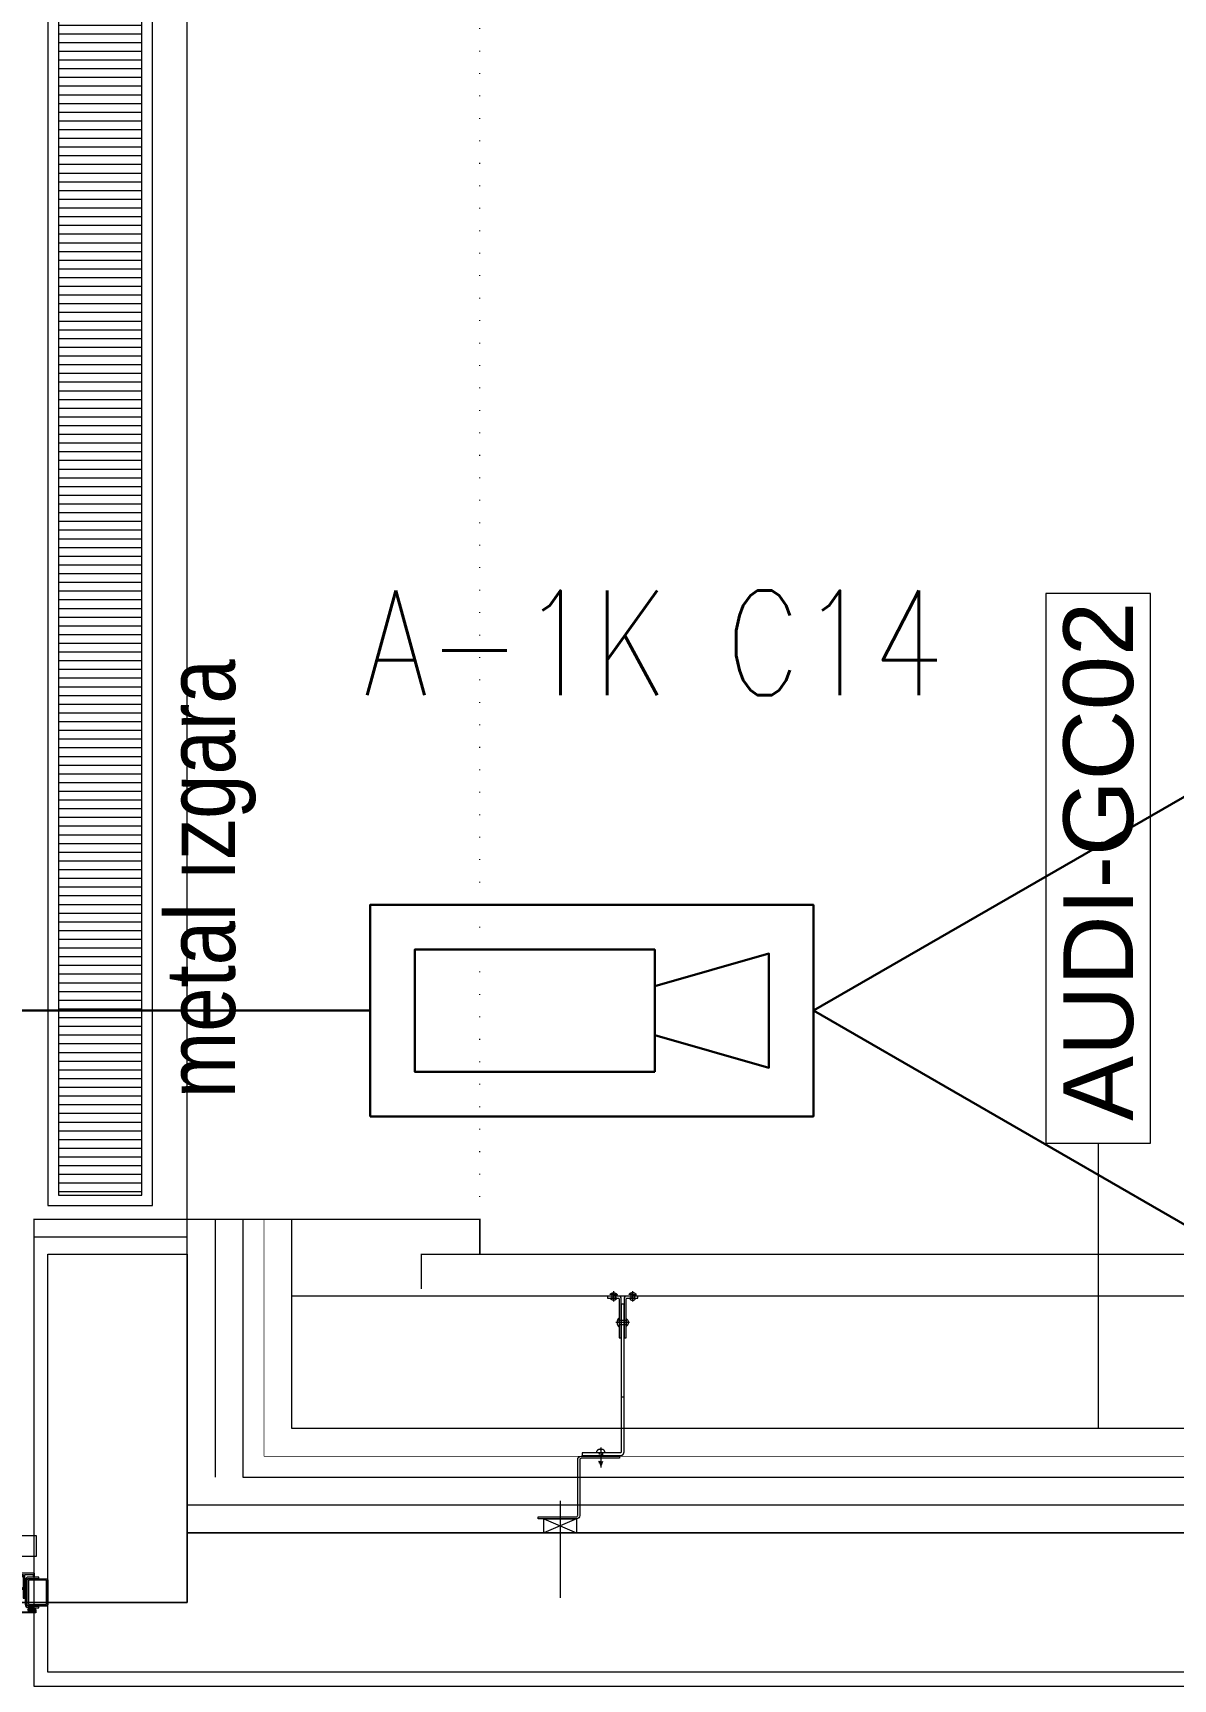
# Model space of a CAD drawing. Extents: x -2050 to 29725, y -1777 to 6820.
# Drawn here: x 2200.3 to 2364, y 2804 to 3040.3 of the extents above; entities that cross this region are included whole.
import ezdxf
from ezdxf.enums import TextEntityAlignment as Align

# ---------------------------------------------------------------- set-up
doc = ezdxf.new("R2010")
doc.units = 0
doc.header["$LTSCALE"] = 25
doc.header["$MEASUREMENT"] = 0
doc.linetypes.add('DOT2', pattern=[0.125, 0, -0.125])
doc.linetypes.add('HIDDEN', pattern=[0.375, 0.25, -0.125])
doc.layers.get('0').update_dxf_attribs({"color": 9, "lineweight": 9})
for name, color, linetype, lineweight in [('00', 9, 'Continuous', 9), ('06D', 9, 'Continuous', 9), ('10', 9, 'Continuous', 9), ('14', 9, 'Continuous', 9), ('20', 9, 'DOT2', 9), ('21', 9, 'Continuous', 9), ('22', 8, 'Continuous', 9), ('33', 9, 'BATTING', 9), ('40B', 9, 'Continuous', 9), ('DATA TAVAN', 160, 'Continuous', 30), ('E-DAHİLİ KAMERA', 7, 'Continuous', 30), ('E-HARİCİ KAMERA', 7, 'Continuous', 30), ('E-YAZI', 7, 'Continuous', 30)]:
    doc.layers.add(name, color=color, linetype=linetype, lineweight=lineweight)
doc.styles.add('Arial', font='arial.ttf', dxfattribs={"height": 2.5})
doc.styles.add('E-YAZI', font='txttw.shx')
doc.styles.add('MuuM_TEXT-STANDART', font='ARIALN.TTF')
doc.linetypes.add('BATTING', pattern='A,0.0001,-0.1,[134,ltypeshp.shx,S=0.1,R=0,X=-0.1,Y=0],-0.2,[134,ltypeshp.shx,S=0.1,R=180,X=0.1,Y=0],-0.1', length=0.4001)

# ---------------------------------------------------------------- blocks, each defined once
blk = doc.blocks.new('p-ızgara 1')
h = blk.add_hatch()
h.set_pattern_fill('ANSI31', color=256, scale=10, angle=225, style=0)
h.set_pattern_definition([(270, (-1308.5183, 1064.6868), (1.25, -4e-16), [])])
h.paths.add_polyline_path([(1.5, 13.5), (1.5, 1.5), (394.5, 1.5), (394.5, 13.5)])
for points in [[(0, 15), (0, 0), (396, 0), (396, 15)], [(1.5, 13.5), (1.5, 1.5), (394.5, 1.5), (394.5, 13.5)]]:
    blk.add_lwpolyline(points, close=True)
blk = doc.blocks.new('0_wallno')
blk.add_lwpolyline([(-7.84, 1.5), (7.942, 1.5), (7.942, -1.5), (-7.84, -1.5)], close=True)
blk.add_lwpolyline([(7.942, 0), (16.132, 0)])
at = {"style": 'Arial'}
blk.add_attdef('GENISLIK', text='', height=2, dxfattribs=at).set_placement((8.442, 0), align=Align.BOTTOM_LEFT)
blk.add_attdef('DUVARNO', text='', height=2, dxfattribs=at).set_placement((0, 0), align=Align.MIDDLE_CENTER)
blk.add_attdef('YUKSEKLIK', text='', height=2, dxfattribs=at).set_placement((8.442, -0.5), align=Align.TOP_LEFT)
blk = doc.blocks.new('AST55M13', base_point=(-120.6, -64.2))
at = {"linetype": 'Continuous'}
for points in [[(-120.6, -63.9), (-120.6, -24.599998), (-120.6, 14.700005, -0.414209), (-120.3, 15), (-115.899996, 15, -0.41421), (-115.6, 14.7), (-115.6, 12.699992, -0.41421), (-116.3, 12, -0.414214), (-116.6, 12.3), (-116.6, 13.1, 0.414214), (-117.1, 13.6), (-118.5, 13.6, 0.414214), (-119, 13.1), (-119, 6.399992, 0.414209), (-118.5, 5.9), (-117.099986, 5.9, 0.414205), (-116.6, 6.4), (-116.6, 7.20001, -0.414204), (-116.3, 7.5, -0.414214), (-115.6, 6.8), (-115.6, 3.7, -0.414214), (-116.1, 3.2), (-116.3, 3.2, -0.414214), (-116.6, 3.5), (-116.6, 4.2, 0.414214), (-116.9, 4.5), (-119, 4.5), (-119, -8.961104, 0.425432), (-117.96186, -9.960376), (-105.788552, -9.511013, 0.403077), (-105.5, -9.211232), (-105.5, -8, -0.414214), (-104.3, -6.8), (-103.392821, -6.8, -0.372826), (-102.403076, -7.657148, -0.456845), (-102.7, -8), (-104, -8, 0.414214), (-104.3, -8.3), (-104.3, -9.700012, 0.414202), (-104, -10), (-100.946604, -10), (-98.338437, -9.302068, -0.70008), (-97.584089, -10.379782), (-97.709916, -10.559482), (-99.43897, -12.27067, -0.607471), (-100.039661, -12.112259, 0.283637), (-100.258255, -11.885421), (-102.095283, -11.393179, 1.229391), (-102.4, -11.895399), (-102.4, -16.105016, 0.585524), (-101.943697, -16.361081), (-100.001669, -15.175658, -0.713652), (-99.56466, -15.537556), (-100.36784, -17.668029, -0.16709), (-100.492251, -17.818266), (-102.4, -18.982765), (-102.4, -30.217235), (-100.492251, -31.381734, -0.16709), (-100.36784, -31.531971), (-99.564658, -33.662449, -0.713657), (-100.001677, -34.024337), (-101.943707, -32.838913, 0.585511), (-102.4, -33.094985), (-102.4, -37.304601, 1.229391), (-102.095283, -37.806821), (-100.258255, -37.314579, 0.283637), (-100.039661, -37.087741, -0.607471), (-99.43897, -36.92933), (-97.709916, -38.640518), (-97.584089, -38.820218, -0.700084), (-98.338445, -39.89793), (-100.946604, -39.2), (-104.000005, -39.2, 0.414209), (-104.3, -39.5), (-104.3, -40.900004, 0.41421), (-104, -41.2), (-102.699997, -41.2, -0.456841), (-102.403076, -41.542851, -0.372826), (-103.39282, -42.4), (-104.3, -42.4, -0.414214), (-105.5, -41.2), (-105.5, -39.988768, 0.403083), (-105.788558, -39.688986), (-117.96186, -39.239624, 0.425432), (-119, -40.238896), (-119, -53.7), (-116.9, -53.7, 0.414214), (-116.6, -53.4), (-116.6, -52.69999, -0.414204), (-116.3, -52.4), (-116.09999, -52.4, -0.414208), (-115.6, -52.9), (-115.6, -56.000007, -0.414213), (-116.300007, -56.7, -0.414207), (-116.6, -56.4), (-116.6, -55.599986, 0.414205), (-117.1, -55.1), (-118.500008, -55.1, 0.414209), (-119, -55.6), (-119, -62.3, 0.414214), (-118.5, -62.8), (-117.1, -62.8, 0.414214), (-116.6, -62.3), (-116.6, -61.499993, -0.414207), (-116.3, -61.2, -0.414214), (-115.6, -61.9), (-115.6, -63.900008, -0.414206), (-115.9, -64.2), (-120.300006, -64.2, -0.414208), (-120.6, -63.9)], [(-99.249717, -12.903653), (-90.785616, -12.903653, 0.131652), (-90.285616, -12.769679), (-88.422218, -11.693846, -0.131652), (-88.272218, -11.653653), (-88.017666, -11.653653, -0.414214), (-87.717666, -11.953653), (-87.717666, -15.553653, -0.414214), (-88.017666, -15.853653), (-88.272218, -15.853653, -0.131646), (-88.422211, -15.813465), (-90.285616, -14.737628, 0.131652), (-90.785616, -14.603653), (-99.249717, -14.603653, 0.131652), (-99.749717, -14.737628), (-101.613115, -15.813461, -0.131646), (-101.763107, -15.853653), (-102.017666, -15.853653, -0.414205), (-102.317666, -15.553662), (-102.317666, -11.953653, -0.414205), (-102.017675, -11.653653), (-101.763115, -11.653653, -0.131652), (-101.613115, -11.693846), (-99.749717, -12.769679, 0.131652), (-99.249717, -12.903653)], [(-85.3, -10), (-81.1, -10), (-76.9, -10), (-76.6, -10.3), (-76.3, -10), (-67.9, -10, 0.414205), (-67.6, -9.700009), (-67.6, -8.491608, -0.365977), (-67.35, -8.195804, 0.365977), (-67.1, -7.9), (-67.1, -6.8, 0.414195), (-67.399981, -6.5), (-68.3, -6.5, 0.36597), (-68.595803, -6.749993, -0.366034), (-68.89166, -7), (-69.3, -7, -0.414202), (-69.6, -6.700012), (-69.6, -6.5, -0.414214), (-68.1, -5), (-65.9, -5, -0.414207), (-65.6, -5.299994), (-65.6, -43.9, -0.414201), (-65.899987, -44.2), (-68.1, -44.2, -0.414214), (-69.6, -42.7), (-69.6, -42.5, -0.414207), (-69.300007, -42.2), (-68.891668, -42.2, -0.366034), (-68.595804, -42.45, 0.365977), (-68.3, -42.7), (-67.4, -42.7, 0.414206), (-67.1, -42.400008), (-67.1, -41.3, 0.365977), (-67.35, -41.004196, -0.365977), (-67.6, -40.708392), (-67.6, -39.5, 0.4142), (-67.899986, -39.2), (-76.3, -39.2), (-76.6, -38.9), (-76.9, -39.2), (-85.3, -39.2, 0.4142), (-85.6, -39.499986), (-85.6, -40.708392, -0.365977), (-85.85, -41.004196, 0.365977), (-86.1, -41.3), (-86.1, -42.4, 0.414199), (-85.800015, -42.7), (-84.9, -42.7, 0.365977), (-84.604196, -42.45, -0.366034), (-84.308332, -42.2), (-83.9, -42.2, -0.414214), (-83.6, -42.5), (-83.6, -42.7, -0.414214), (-85.1, -44.2), (-86.8, -44.2, -0.414214), (-87.6, -43.4), (-87.6, -42.7, 0.414205), (-87.899991, -42.4), (-88.10718, -42.4, -0.372825), (-89.096923, -41.542857, -0.45685), (-88.8, -41.2), (-87.9, -41.2, 0.414198), (-87.6, -40.900016), (-87.6, -39.5, 0.414214), (-87.9, -39.2), (-89.053396, -39.2), (-91.661555, -39.89793, -0.700084), (-92.415911, -38.820218), (-92.290084, -38.640518), (-90.56103, -36.92933, -0.607471), (-89.960339, -37.087741, 0.283637), (-89.741745, -37.314579), (-87.904717, -37.806821, 1.229391), (-87.6, -37.304601), (-87.6, -33.094984, 0.585516), (-88.056297, -32.838916), (-89.998323, -34.024337, -0.713656), (-90.435343, -33.66245), (-89.63216, -31.531971, -0.241095), (-89.507749, -31.381734), (-87.6, -30.217235), (-87.6, -18.982765), (-89.507749, -17.818266, -0.167084), (-89.632158, -17.668036), (-90.43534, -15.537556, -0.713656), (-89.998329, -15.17566), (-88.056303, -16.361081, 0.585518), (-87.6, -16.105021), (-87.6, -11.895399, 1.229391), (-87.904717, -11.393179), (-89.741745, -11.885421, 0.283637), (-89.960339, -12.112259, -0.607471), (-90.56103, -12.27067), (-92.290084, -10.559482), (-92.415911, -10.379782, -0.700084), (-91.661555, -9.30207), (-89.053396, -10), (-87.9, -10, 0.414206), (-87.6, -9.700008), (-87.6, -8.3, 0.414206), (-87.899992, -8), (-88.8, -8, -0.456844), (-89.096924, -7.657149, -0.372825), (-88.107186, -6.8), (-87.9, -6.8, 0.414214), (-87.6, -6.5), (-87.6, -5.800024, -0.414222), (-86.8, -5), (-85.1, -5, -0.414214), (-83.6, -6.5), (-83.6, -6.7, -0.414201), (-83.899987, -7), (-84.308332, -7, -0.366034), (-84.604196, -6.75, 0.365977), (-84.9, -6.5), (-85.8, -6.5, 0.414199), (-86.1, -6.799985), (-86.1, -7.9, 0.365977), (-85.85, -8.195804, -0.365977), (-85.6, -8.491608), (-85.6, -9.7, 0.414214), (-85.3, -10)], [(-99.249717, -36.296347), (-90.785616, -36.296347, -0.131652), (-90.285616, -36.430321), (-88.422218, -37.506154, 0.131643), (-88.272229, -37.546347), (-88.017666, -37.546347, 0.414214), (-87.717666, -37.246347), (-87.717666, -33.646347, 0.414214), (-88.017666, -33.346347), (-88.272218, -33.346347, 0.131652), (-88.422218, -33.386539), (-90.285616, -34.462372, -0.131652), (-90.785616, -34.596347), (-99.249717, -34.596347, -0.131652), (-99.749717, -34.462372), (-101.613115, -33.386539, 0.131652), (-101.763115, -33.346347), (-102.017666, -33.346347, 0.414205), (-102.317666, -33.646338), (-102.317666, -37.246347, 0.414205), (-102.017675, -37.546347), (-101.763115, -37.546347, 0.131649), (-101.613118, -37.506156), (-99.749717, -36.430321, -0.131652), (-99.249717, -36.296347)]]:
    blk.add_lwpolyline(points, format="xyb", close=True, dxfattribs=at)
for points in [[(-119, -24.6), (-119, -37.6), (-104.1, -37.6), (-104.1, -11.6), (-119, -11.6), (-119, -24.6)], [(-76.55, -11.6), (-85.9, -11.6), (-85.9, -37.6), (-67.2, -37.6), (-67.2, -11.6), (-76.55, -11.6)]]:
    blk.add_lwpolyline(points, close=True, dxfattribs=at)
blk = doc.blocks.new('p-kayar kapı tek kanat')
at = {"linetype": 'Continuous'}
for p, q in [((237.79, -11.24), (237.97, -11.06)), ((237.83, -10.98), (237.92, -10.89)), ((237.98, -11.03), (237.84, -10.89)), ((237.95, -11.22), (237.85, -11.12)), ((238.03, -11.21), (238.08, -11.15)), ((238.04, -10.99), (238.13, -10.89)), ((238.14, -10.99), (238.05, -10.89)), ((238.08, -11.14), (238.08, -11.14))]:
    blk.add_line(p, q, dxfattribs=at)
for points in [[(236.67, -9.37), (236.67, -6), (237.87, -6), (237.87, -6.27, 0.414213), (237.9, -6.3), (238.04, -6.3, 0.414213), (238.07, -6.27), (238.07, -5.83, 0.414213), (238.04, -5.8), (235.1, -5.8, 0.414213), (235.07, -5.83), (235.07, -5.97, 0.414213), (235.1, -6), (236.47, -6), (236.47, -9.37, 0.414213), (236.5, -9.4), (236.64, -9.4, 0.414213), (236.67, -9.37)], [(236.93, -10.27), (236.93, -6.85, -0.414214), (237.23, -6.55), (238.71, -6.55), (238.71, -6.35), (237.23, -6.35, 0.414214), (236.73, -6.85), (236.73, -10.27, 0.414214), (237.23, -10.77), (238.71, -10.77), (238.71, -10.57), (237.23, -10.57, -0.414214), (236.93, -10.27)], [(237.2, -6.61), (238.5, -6.61), (239.8, -6.61, -0.414213), (240, -6.81), (240, -10.31, -0.414213), (239.8, -10.51), (237.2, -10.51, -0.414213), (237, -10.31), (237, -6.81, -0.414213), (237.2, -6.61)], [(237.36, -10.6), (237.82, -10.58, -0.414214), (237.85, -10.61, -0.349575), (237.76, -10.67), (237.39, -10.7, 1.237561), (237.41, -10.89), (237.78, -10.89), (238.16, -10.9), (238.14, -10.99), (238.02, -10.99, 0.295285), (237.96, -11.08), (237.96, -11.14), (238.08, -11.14), (238.08, -11.19, -0.153771), (237.43, -11.19), (237.43, -11.14), (237.55, -11.14), (237.55, -11.08, 0.414213), (237.45, -10.98), (237.33, -10.98, -0.324726), (237.19, -10.88), (237.18, -10.78, -0.459445), (237.36, -10.6)], [(237.76, -10.98), (237.7, -10.98, 0.41421), (237.65, -11.03), (237.65, -11.09, 0.396815), (237.7, -11.14, 0.029546), (237.82, -11.14, 0.396815), (237.86, -11.09), (237.86, -11.03, 0.414206), (237.81, -10.98), (237.76, -10.98)]]:
    blk.add_lwpolyline(points, format="xyb", close=True, dxfattribs=at)
blk.add_lwpolyline([(238.5, -6.81), (237.2, -6.81), (237.2, -10.31), (239.8, -10.31), (239.8, -6.81), (238.5, -6.81)], close=True, dxfattribs=at)
at = {"layer": '20', "linetype": 'HIDDEN'}
blk.add_lwpolyline([(111.37, -3.4), (111.37, -0.4), (238.33, -0.4), (238.33, -3.4)], close=True, dxfattribs=at)
at = {"color": 4, "linetype": 'Continuous', "xscale": 0.1, "yscale": 0.1, "zscale": 0.1, "rotation": 90}
blk.add_blockref('AST55M13', (238.28, -11.5), dxfattribs=at)
blk = doc.blocks.new('p- alum kaplama profil')
at = {"lineweight": 13}
blk.add_lwpolyline([(7.12, 12.59), (7.12, 26.49)], dxfattribs=at)
at = {"lineweight": 5}
blk.add_lwpolyline([(9.44, 15.16), (4.79, 15.16), (4.79, 17.16), (9.44, 17.16)], close=True, dxfattribs=at)
for points in [[(4.79, 15.16), (9.44, 17.16)], [(9.44, 15.16), (4.79, 17.16)]]:
    blk.add_lwpolyline(points, dxfattribs=at)
at = {"lineweight": 18}
blk.add_lwpolyline([(4.09, 6.16), (-1.41, 6.16), (-1.41, 6.46), (4.09, 6.46, 0.414214), (4.29, 6.66), (4.29, 14.66, -0.414214), (4.79, 15.16), (10.29, 15.16), (10.29, 14.86), (4.79, 14.86, 0.414214), (4.59, 14.66), (4.59, 6.66, -0.414214)], format="xyb", close=True, dxfattribs=at)
blk.add_lwpolyline([(-2.06, 5.56), (-2.06, -2.34), (-2.06, -15.69), (-1.66, -15.69), (-1.66, -2.34), (-1.66, 5.56), (-1.66, 5.56), (-1.66, 5.57), (-1.66, 5.57), (-1.66, 5.58), (-1.66, 5.58), (-1.65, 5.59), (-1.65, 5.59), (-1.65, 5.59), (-1.65, 5.6), (-1.65, 5.6), (-1.64, 5.61), (-1.64, 5.61), (-1.64, 5.62), (-1.64, 5.62), (-1.63, 5.62), (-1.63, 5.63), (-1.63, 5.63), (-1.62, 5.63), (-1.62, 5.64), (-1.61, 5.64), (-1.61, 5.64), (-1.61, 5.64), (-1.6, 5.65), (-1.6, 5.65), (-1.59, 5.65), (-1.59, 5.65), (-1.58, 5.65), (-1.58, 5.65), (-1.57, 5.66), (-1.57, 5.66), (-1.56, 5.66), (-1.56, 5.66), (3.94, 5.66), (3.94, 6.06), (-1.56, 6.06), (-1.58, 6.06), (-1.61, 6.05), (-1.63, 6.05), (-1.66, 6.05), (-1.68, 6.04), (-1.7, 6.03), (-1.73, 6.03), (-1.75, 6.02), (-1.77, 6.01), (-1.79, 6), (-1.82, 5.99), (-1.84, 5.97), (-1.86, 5.96), (-1.88, 5.94), (-1.89, 5.93), (-1.91, 5.91), (-1.93, 5.89), (-1.95, 5.87), (-1.96, 5.85), (-1.97, 5.83), (-1.99, 5.81), (-2, 5.79), (-2.01, 5.77), (-2.02, 5.75), (-2.03, 5.72), (-2.04, 5.7), (-2.04, 5.68), (-2.05, 5.65), (-2.05, 5.63), (-2.06, 5.61), (-2.06, 5.58)], close=True)
blk.add_lwpolyline([(-1.66, -2.34), (-2.06, -2.34)])
for points in [[(-2.36, -10.84), (-2.36, -16.39), (-2.36, -16.39, -0.414214), (-2.51, -16.54), (-2.51, -16.54), (-4.06, -16.54), (-4.06, -16.84), (-2.51, -16.84), (-2.51, -16.84, 0.414214), (-2.06, -16.39), (-2.06, -10.84)], [(-1.36, -10.84), (-1.66, -10.84), (-1.66, -16.39, 0.414214), (-1.21, -16.84), (-1.21, -16.84), (0.34, -16.84), (0.34, -16.54), (-1.21, -16.54), (-1.21, -16.54, -0.414214), (-1.36, -16.39), (-1.36, -16.39)]]:
    blk.add_lwpolyline(points, format="xyb", close=True)
for points in [[(1.56, 7.05, -10), (1.02, 7.13, -10)], [(1.05, 6.91, -10), (1.29, 7.56, -10)], [(1.29, 4.93, -10), (1.29, 7.8, -10)], [(1.53, 6.82, -10), (1.29, 7.56, -10)], [(0.67, 5.66, -10), (1.91, 5.66, -10)], [(0.67, 5.66, -10), (0.67, 5.64, -10), (0.67, 5.62, -10), (0.67, 5.6, -10), (0.68, 5.58, -10), (0.68, 5.56, -10), (0.69, 5.54, -10), (0.69, 5.52, -10), (0.7, 5.5, -10), (0.7, 5.48, -10), (0.71, 5.46, -10), (0.72, 5.45, -10), (0.73, 5.43, -10), (0.74, 5.41, -10), (0.75, 5.4, -10), (0.76, 5.38, -10), (0.77, 5.36, -10), (0.79, 5.35, -10), (0.8, 5.33, -10), (0.81, 5.32, -10), (0.83, 5.31, -10), (0.84, 5.29, -10), (0.86, 5.28, -10), (0.87, 5.27, -10), (0.89, 5.26, -10), (0.91, 5.25, -10), (0.92, 5.24, -10), (0.94, 5.23, -10), (0.96, 5.22, -10), (0.98, 5.21, -10), (1, 5.21, -10), (1.02, 5.2, -10), (1.03, 5.2, -10)], [(0.96, 5.66, -10), (0.97, 5.66, -10), (0.97, 5.66, -10), (0.97, 5.66, -10), (0.98, 5.66, -10), (0.98, 5.66, -10), (0.99, 5.66, -10), (0.99, 5.66, -10), (1, 5.66, -10), (1, 5.67, -10), (1, 5.67, -10), (1.01, 5.67, -10), (1.01, 5.67, -10), (1.01, 5.67, -10), (1.02, 5.68, -10), (1.02, 5.68, -10), (1.02, 5.68, -10), (1.03, 5.69, -10), (1.03, 5.69, -10), (1.03, 5.69, -10), (1.04, 5.7, -10), (1.04, 5.7, -10), (1.04, 5.7, -10), (1.04, 5.71, -10), (1.04, 5.71, -10), (1.05, 5.72, -10), (1.05, 5.72, -10), (1.05, 5.72, -10), (1.05, 5.73, -10), (1.05, 5.73, -10), (1.05, 5.74, -10), (1.05, 5.74, -10), (1.05, 5.75, -10)], [(1.61, 6.87, -10), (0.98, 6.96, -10)], [(1.33, 5.85, -10), (0.98, 5.88, -10)], [(1.03, 5.2, -10), (1.04, 5.2, -10), (1.05, 5.19, -10), (1.05, 5.19, -10), (1.06, 5.19, -10), (1.06, 5.19, -10), (1.07, 5.19, -10), (1.07, 5.19, -10), (1.08, 5.19, -10), (1.08, 5.19, -10), (1.09, 5.19, -10), (1.09, 5.18, -10), (1.1, 5.18, -10), (1.1, 5.18, -10), (1.11, 5.18, -10), (1.11, 5.18, -10), (1.12, 5.18, -10), (1.12, 5.18, -10), (1.13, 5.18, -10), (1.13, 5.18, -10), (1.14, 5.18, -10), (1.15, 5.18, -10), (1.15, 5.18, -10), (1.16, 5.17, -10), (1.16, 5.17, -10), (1.17, 5.17, -10), (1.17, 5.17, -10), (1.18, 5.17, -10), (1.18, 5.17, -10), (1.19, 5.17, -10), (1.19, 5.17, -10), (1.2, 5.17, -10), (1.2, 5.17, -10)], [(1.05, 5.83, -10), (1.05, 6.01, -10)], [(1.05, 5.75, -10), (1.05, 5.83, -10)], [(1.2, 5.17, -10), (1.2, 5.2, -10)], [(1.38, 5.2, -10), (1.2, 5.2, -10)], [(1.29, 6.16, -10), (1.29, 6.26, -10)], [(1.38, 5.17, -10), (1.38, 5.2, -10)], [(1.38, 5.17, -10), (1.38, 5.17, -10), (1.39, 5.17, -10), (1.39, 5.17, -10), (1.4, 5.17, -10), (1.41, 5.17, -10), (1.41, 5.17, -10), (1.42, 5.17, -10), (1.42, 5.17, -10), (1.43, 5.17, -10), (1.43, 5.18, -10), (1.44, 5.18, -10), (1.44, 5.18, -10), (1.45, 5.18, -10), (1.45, 5.18, -10), (1.46, 5.18, -10), (1.46, 5.18, -10), (1.47, 5.18, -10), (1.47, 5.18, -10), (1.48, 5.18, -10), (1.48, 5.18, -10), (1.49, 5.18, -10), (1.5, 5.19, -10), (1.5, 5.19, -10), (1.51, 5.19, -10), (1.51, 5.19, -10), (1.52, 5.19, -10), (1.52, 5.19, -10), (1.53, 5.19, -10), (1.53, 5.19, -10), (1.54, 5.19, -10), (1.54, 5.2, -10), (1.55, 5.2, -10)], [(1.53, 5.75, -10), (1.53, 5.92, -10)], [(1.53, 5.75, -10), (1.53, 5.74, -10), (1.53, 5.74, -10), (1.53, 5.73, -10), (1.53, 5.73, -10), (1.53, 5.72, -10), (1.54, 5.72, -10), (1.54, 5.72, -10), (1.54, 5.71, -10), (1.54, 5.71, -10), (1.54, 5.7, -10), (1.54, 5.7, -10), (1.55, 5.7, -10), (1.55, 5.69, -10), (1.55, 5.69, -10), (1.55, 5.69, -10), (1.56, 5.68, -10), (1.56, 5.68, -10), (1.56, 5.68, -10), (1.57, 5.67, -10), (1.57, 5.67, -10), (1.58, 5.67, -10), (1.58, 5.67, -10), (1.58, 5.67, -10), (1.59, 5.66, -10), (1.59, 5.66, -10), (1.6, 5.66, -10), (1.6, 5.66, -10), (1.6, 5.66, -10), (1.61, 5.66, -10), (1.61, 5.66, -10), (1.62, 5.66, -10), (1.62, 5.66, -10)], [(1.55, 5.2, -10), (1.57, 5.2, -10), (1.59, 5.21, -10), (1.6, 5.21, -10), (1.62, 5.22, -10), (1.64, 5.23, -10), (1.66, 5.24, -10), (1.68, 5.25, -10), (1.69, 5.26, -10), (1.71, 5.27, -10), (1.73, 5.28, -10), (1.74, 5.29, -10), (1.76, 5.31, -10), (1.77, 5.32, -10), (1.78, 5.33, -10), (1.8, 5.35, -10), (1.81, 5.36, -10), (1.82, 5.38, -10), (1.83, 5.4, -10), (1.84, 5.41, -10), (1.85, 5.43, -10), (1.86, 5.45, -10), (1.87, 5.46, -10), (1.88, 5.48, -10), (1.89, 5.5, -10), (1.89, 5.52, -10), (1.9, 5.54, -10), (1.9, 5.56, -10), (1.9, 5.58, -10), (1.91, 5.6, -10), (1.91, 5.62, -10), (1.91, 5.64, -10), (1.91, 5.66, -10)], [(-2.86, -13.04, 0), (-0.86, -13.04, 0)], [(-2.36, -12.52, 0), (-2.4, -12.53, 0), (-2.43, -12.56, 0), (-2.47, -12.58, 0), (-2.5, -12.6, 0), (-2.53, -12.63, 0), (-2.56, -12.66, 0), (-2.59, -12.69, 0), (-2.61, -12.73, 0), (-2.63, -12.76, 0), (-2.65, -12.8, 0), (-2.67, -12.84, 0), (-2.68, -12.88, 0), (-2.69, -12.92, 0), (-2.7, -12.96, 0), (-2.71, -13, 0), (-2.71, -13.04, 0), (-2.71, -13.08, 0), (-2.7, -13.13, 0), (-2.69, -13.17, 0), (-2.68, -13.21, 0), (-2.67, -13.25, 0), (-2.65, -13.28, 0), (-2.63, -13.32, 0), (-2.61, -13.36, 0), (-2.59, -13.39, 0), (-2.56, -13.42, 0), (-2.53, -13.45, 0), (-2.5, -13.48, 0), (-2.47, -13.51, 0), (-2.43, -13.53, 0), (-2.4, -13.55, 0), (-2.36, -13.57, 0)], [(-2.36, -13.04, 0), (-2.36, -12.52, 0)], [(-2.36, -13.04, 0), (-2.36, -12.73, 0)], [(-2.36, -12.73, 0), (-2.36, -13.04, 0)], [(-1.36, -12.73, 0), (-2.36, -12.73, 0)], [(-2.36, -13.04, 0), (-2.36, -13.36, 0)], [(-2.36, -13.04, 0), (-2.36, -13.57, 0)], [(-2.36, -13.36, 0), (-2.36, -13.04, 0)], [(-1.36, -13.36, 0), (-2.36, -13.36, 0)], [(-1.36, -13.04, 0), (-1.36, -12.37, 0)], [(-1.36, -13.72, 0), (-1.32, -13.68, 0), (-1.29, -13.65, 0), (-1.26, -13.61, 0), (-1.23, -13.58, 0), (-1.2, -13.54, 0), (-1.18, -13.5, 0), (-1.16, -13.45, 0), (-1.14, -13.41, 0), (-1.12, -13.37, 0), (-1.1, -13.32, 0), (-1.09, -13.28, 0), (-1.08, -13.23, 0), (-1.07, -13.18, 0), (-1.06, -13.14, 0), (-1.06, -13.09, 0), (-1.06, -13.04, 0), (-1.06, -12.99, 0), (-1.06, -12.95, 0), (-1.07, -12.9, 0), (-1.08, -12.85, 0), (-1.09, -12.81, 0), (-1.1, -12.76, 0), (-1.12, -12.72, 0), (-1.14, -12.67, 0), (-1.16, -12.63, 0), (-1.18, -12.59, 0), (-1.2, -12.55, 0), (-1.23, -12.51, 0), (-1.26, -12.47, 0), (-1.29, -12.43, 0), (-1.32, -12.4, 0), (-1.36, -12.37, 0)], [(-1.36, -13.04, 0), (-1.36, -13.72, 0)], [(-2.85, -16.54, 0), (-2.86, -16.51, 0), (-2.87, -16.47, 0), (-2.89, -16.44, 0), (-2.91, -16.41, 0), (-2.93, -16.38, 0), (-2.96, -16.35, 0), (-2.98, -16.33, 0), (-3.01, -16.31, 0), (-3.04, -16.29, 0), (-3.07, -16.27, 0), (-3.11, -16.25, 0), (-3.14, -16.24, 0), (-3.18, -16.23, 0), (-3.21, -16.22, 0), (-3.25, -16.22, 0), (-3.29, -16.22, 0), (-3.32, -16.22, 0), (-3.36, -16.22, 0), (-3.39, -16.23, 0), (-3.43, -16.24, 0), (-3.46, -16.25, 0), (-3.5, -16.27, 0), (-3.53, -16.29, 0), (-3.56, -16.31, 0), (-3.59, -16.33, 0), (-3.61, -16.35, 0), (-3.64, -16.38, 0), (-3.66, -16.41, 0), (-3.68, -16.44, 0), (-3.7, -16.47, 0), (-3.71, -16.51, 0), (-3.73, -16.54, 0)], [(-3.29, -16.54, 0), (-3.73, -16.54, 0)], [(-3.29, -16.54, 0), (-3.55, -16.54, 0)], [(-3.55, -16.54, 0), (-3.29, -16.54, 0)], [(-3.55, -17.04, 0), (-3.55, -16.54, 0)], [(-3.29, -17.54, 0), (-3.29, -16.04, 0)], [(-3.29, -16.54, 0), (-2.85, -16.54, 0)], [(-3.29, -16.54, 0), (-3.03, -16.54, 0)], [(-3.03, -16.54, 0), (-3.29, -16.54, 0)], [(-3.03, -17.04, 0), (-3.03, -16.54, 0)], [(-1, -16.54, 0), (-0.98, -16.51, 0), (-0.97, -16.47, 0), (-0.95, -16.44, 0), (-0.93, -16.41, 0), (-0.91, -16.38, 0), (-0.88, -16.35, 0), (-0.86, -16.33, 0), (-0.83, -16.31, 0), (-0.8, -16.29, 0), (-0.77, -16.27, 0), (-0.73, -16.25, 0), (-0.7, -16.24, 0), (-0.66, -16.23, 0), (-0.63, -16.22, 0), (-0.59, -16.22, 0), (-0.56, -16.22, 0), (-0.52, -16.22, 0), (-0.48, -16.22, 0), (-0.45, -16.23, 0), (-0.41, -16.24, 0), (-0.38, -16.25, 0), (-0.34, -16.27, 0), (-0.31, -16.29, 0), (-0.28, -16.31, 0), (-0.25, -16.33, 0), (-0.23, -16.35, 0), (-0.2, -16.38, 0), (-0.18, -16.41, 0), (-0.16, -16.44, 0), (-0.14, -16.47, 0), (-0.13, -16.51, 0), (-0.12, -16.54, 0)], [(-0.56, -16.54, 0), (-1, -16.54, 0)], [(-0.56, -16.54, 0), (-0.82, -16.54, 0)], [(-0.82, -16.54, 0), (-0.56, -16.54, 0)], [(-0.82, -17.04, 0), (-0.82, -16.54, 0)], [(-0.56, -17.54, 0), (-0.56, -16.04, 0)], [(-0.56, -16.54, 0), (-0.3, -16.54, 0)], [(-0.56, -16.54, 0), (-0.12, -16.54, 0)], [(-0.3, -16.54, 0), (-0.56, -16.54, 0)], [(-0.3, -17.04, 0), (-0.3, -16.54, 0)], [(-3.84, -17.04, 0), (-3.81, -17.07, 0), (-3.78, -17.1, 0), (-3.75, -17.12, 0), (-3.72, -17.15, 0), (-3.69, -17.17, 0), (-3.66, -17.19, 0), (-3.62, -17.21, 0), (-3.59, -17.23, 0), (-3.55, -17.24, 0), (-3.52, -17.26, 0), (-3.48, -17.27, 0), (-3.44, -17.28, 0), (-3.4, -17.28, 0), (-3.36, -17.29, 0), (-3.32, -17.29, 0), (-3.29, -17.29, 0), (-3.25, -17.29, 0), (-3.21, -17.29, 0), (-3.17, -17.28, 0), (-3.13, -17.28, 0), (-3.09, -17.27, 0), (-3.06, -17.26, 0), (-3.02, -17.24, 0), (-2.98, -17.23, 0), (-2.95, -17.21, 0), (-2.91, -17.19, 0), (-2.88, -17.17, 0), (-2.85, -17.15, 0), (-2.82, -17.12, 0), (-2.79, -17.1, 0), (-2.76, -17.07, 0), (-2.73, -17.04, 0)], [(-3.29, -17.04, 0), (-3.84, -17.04, 0)], [(-3.29, -17.04, 0), (-2.73, -17.04, 0)], [(-0.56, -17.04, 0), (-1.11, -17.04, 0)], [(0, -17.04, 0), (-0.03, -17.07, 0), (-0.06, -17.1, 0), (-0.09, -17.12, 0), (-0.12, -17.15, 0), (-0.15, -17.17, 0), (-0.18, -17.19, 0), (-0.22, -17.21, 0), (-0.25, -17.23, 0), (-0.29, -17.24, 0), (-0.33, -17.26, 0), (-0.36, -17.27, 0), (-0.4, -17.28, 0), (-0.44, -17.28, 0), (-0.48, -17.29, 0), (-0.52, -17.29, 0), (-0.56, -17.29, 0), (-0.59, -17.29, 0), (-0.63, -17.29, 0), (-0.67, -17.28, 0), (-0.71, -17.28, 0), (-0.75, -17.27, 0), (-0.79, -17.26, 0), (-0.82, -17.24, 0), (-0.86, -17.23, 0), (-0.89, -17.21, 0), (-0.93, -17.19, 0), (-0.96, -17.17, 0), (-0.99, -17.15, 0), (-1.02, -17.12, 0), (-1.05, -17.1, 0), (-1.08, -17.07, 0), (-1.11, -17.04, 0)], [(-0.56, -17.04, 0), (0, -17.04, 0)]]:
    blk.add_polyline3d(points)
blk = doc.blocks.new('p-zemin kat')
at = {"layer": '00'}
blk.add_lwpolyline([(2202.5, 2865), (2222.5, 2865), (2222.5, 2825), (2419.82, 2825), (2419.82, 2805), (2202.5, 2805)], close=True, dxfattribs=at)
at = {"layer": '06D'}
for points in [[(2230.5, 2870), (2230.5, 2833)], [(2237.5, 2840), (2237.5, 2870)], [(2256.8, 2865), (2419.82, 2865), (2419.82, 2825)], [(2419.52, 2840), (2237.5, 2840)], [(2230.5, 2833), (2419.52, 2833)]]:
    blk.add_lwpolyline(points, dxfattribs=at)
at = {"layer": '10'}
for points, const_width in [([(2200.5, 2866.67), (2200.5, 2870), (2264.5, 2870), (2264.5, 2865), (2256.1, 2865), (2256.1, 2860)], 0.2), ([(2233.5, 2836), (2233.5, 2870)], 0.1), ([(2419.52, 2859), (2237.5, 2859)], 0.2), ([(2419.52, 2836), (2233.5, 2836)], 0.1)]:
    blk.add_lwpolyline(points, dxfattribs=dict(at, const_width=const_width))
at = {"layer": '14'}
blk.add_lwpolyline([(2200.5, 2870), (2200.5, 2803), (2421.82, 2803), (2421.82, 2820)], dxfattribs=at)
at = {"layer": '20'}
blk.add_lwpolyline([(2264.5, 2870), (2264.5, 3270)], dxfattribs=at)
at = {"layer": '33', "ltscale": 0.4}
for points in [[(2226.5, 2870), (2226.5, 2833)], [(2222.5, 2829), (2419.52, 2829)]]:
    blk.add_lwpolyline(points, dxfattribs=at)
at = {"layer": '33', "ltscale": 0.25}
blk.add_lwpolyline([(2200.5, 2867.5), (2222.5, 2867.5)], dxfattribs=at)
at = {"layer": '40B'}
blk.add_lwpolyline([(2222.5, 2815), (2222.5, 3885), (1162.5, 3885), (1162.5, 2865), (1162.5, 2865), (1162.5, 2815), (2222.5, 2815)], close=True, dxfattribs=at)
blk.add_lwpolyline([(3287.33, 2825), (2222.5, 2825), (2222.5, 2815), (1955, 2815), (1955, 1945), (1959.5, 1945), (1959.5, 1385), (1162.5, 1385), (1162.5, 730), (1392.5, 730), (1392.5, 325), (1522.5, 325), (1522.5, 725), (1802.6, 725), (1802.6, 730), (1831.78, 791.16), (1935.27, 740.05, -0.306949), (4278.59, 2070.68, 0.001238)], format="xyb", dxfattribs=at)
at = {"layer": '10', "rotation": 180}
blk.add_blockref('p- alum kaplama profil', (2283.14, 2842.16), dxfattribs=at)
at = {"layer": '10'}
blk.add_blockref('p-kayar kapı tek kanat', (1962.5, 2825), dxfattribs=at)
blk = doc.blocks.new('100_HARİCİ KAMERA')
at = {"layer": 'E-DAHİLİ KAMERA', "color": 4}
for q in [(18.805, 6.264), (18.805, -6.264)]:
    blk.add_line((7.955, 0), q, dxfattribs=at)
at = {"layer": 'E-HARİCİ KAMERA', "color": 4}
for points in [[(0, -1.897), (7.955, -1.897), (7.955, 1.897), (0, 1.897)], [(5.106, -1.097), (5.106, 1.097), (0.8, 1.097), (0.8, -1.097)]]:
    blk.add_lwpolyline(points, close=True, dxfattribs=at)
blk.add_lwpolyline([(5.106, 0.439), (7.155, 1.024), (7.155, -1.024), (5.106, -0.439)], dxfattribs=at)

msp = doc.modelspace()

# ---------------------------------------------------------------- linework, layer by layer
at = {"layer": 'DATA TAVAN'}
msp.add_line((2248.75, 2899.97), (2184.29, 2899.97), dxfattribs=at)

# ---------------------------------------------------------------- block references
at = {"layer": '06D', "rotation": 90}
msp.add_blockref('p-ızgara 1', (2217.5, 2872), dxfattribs=at)
at = {"layer": '10'}
msp.add_blockref('p-zemin kat', (0, 0), dxfattribs=at)
at = {"layer": '22'}
ref = msp.add_blockref('0_wallno', (2353.26, 2920.66), dxfattribs=dict(at, xscale=-5, yscale=5, zscale=5, rotation=90))
ref.add_attrib('DUVARNO', 'AUDI-GC02', dxfattribs={"layer": '0', "height": 10, "rotation": 90, "style": 'Arial'}).set_placement((2353.26, 2921.4), align=Align.MIDDLE_CENTER)
at = {"layer": 'E-HARİCİ KAMERA', "xscale": 8.000000000000002, "yscale": 8.000000000000002, "zscale": 8.000000000000002}
msp.add_blockref('100_HARİCİ KAMERA', (2248.75, 2899.97), dxfattribs=at)

# ---------------------------------------------------------------- texts
at = {"layer": '21', "style": 'MuuM_TEXT-STANDART'}
msp.add_text('metal ızgara', height=10, rotation=90, dxfattribs=at).set_placement((2229.36, 2887.39))
at = {"layer": 'E-YAZI', "color": 6, "style": 'E-YAZI', "width": 0.8}
msp.add_text('A-1K C14', height=15, dxfattribs=at).set_placement((2247.79, 2945.27))

doc.saveas('drawing.dxf')
